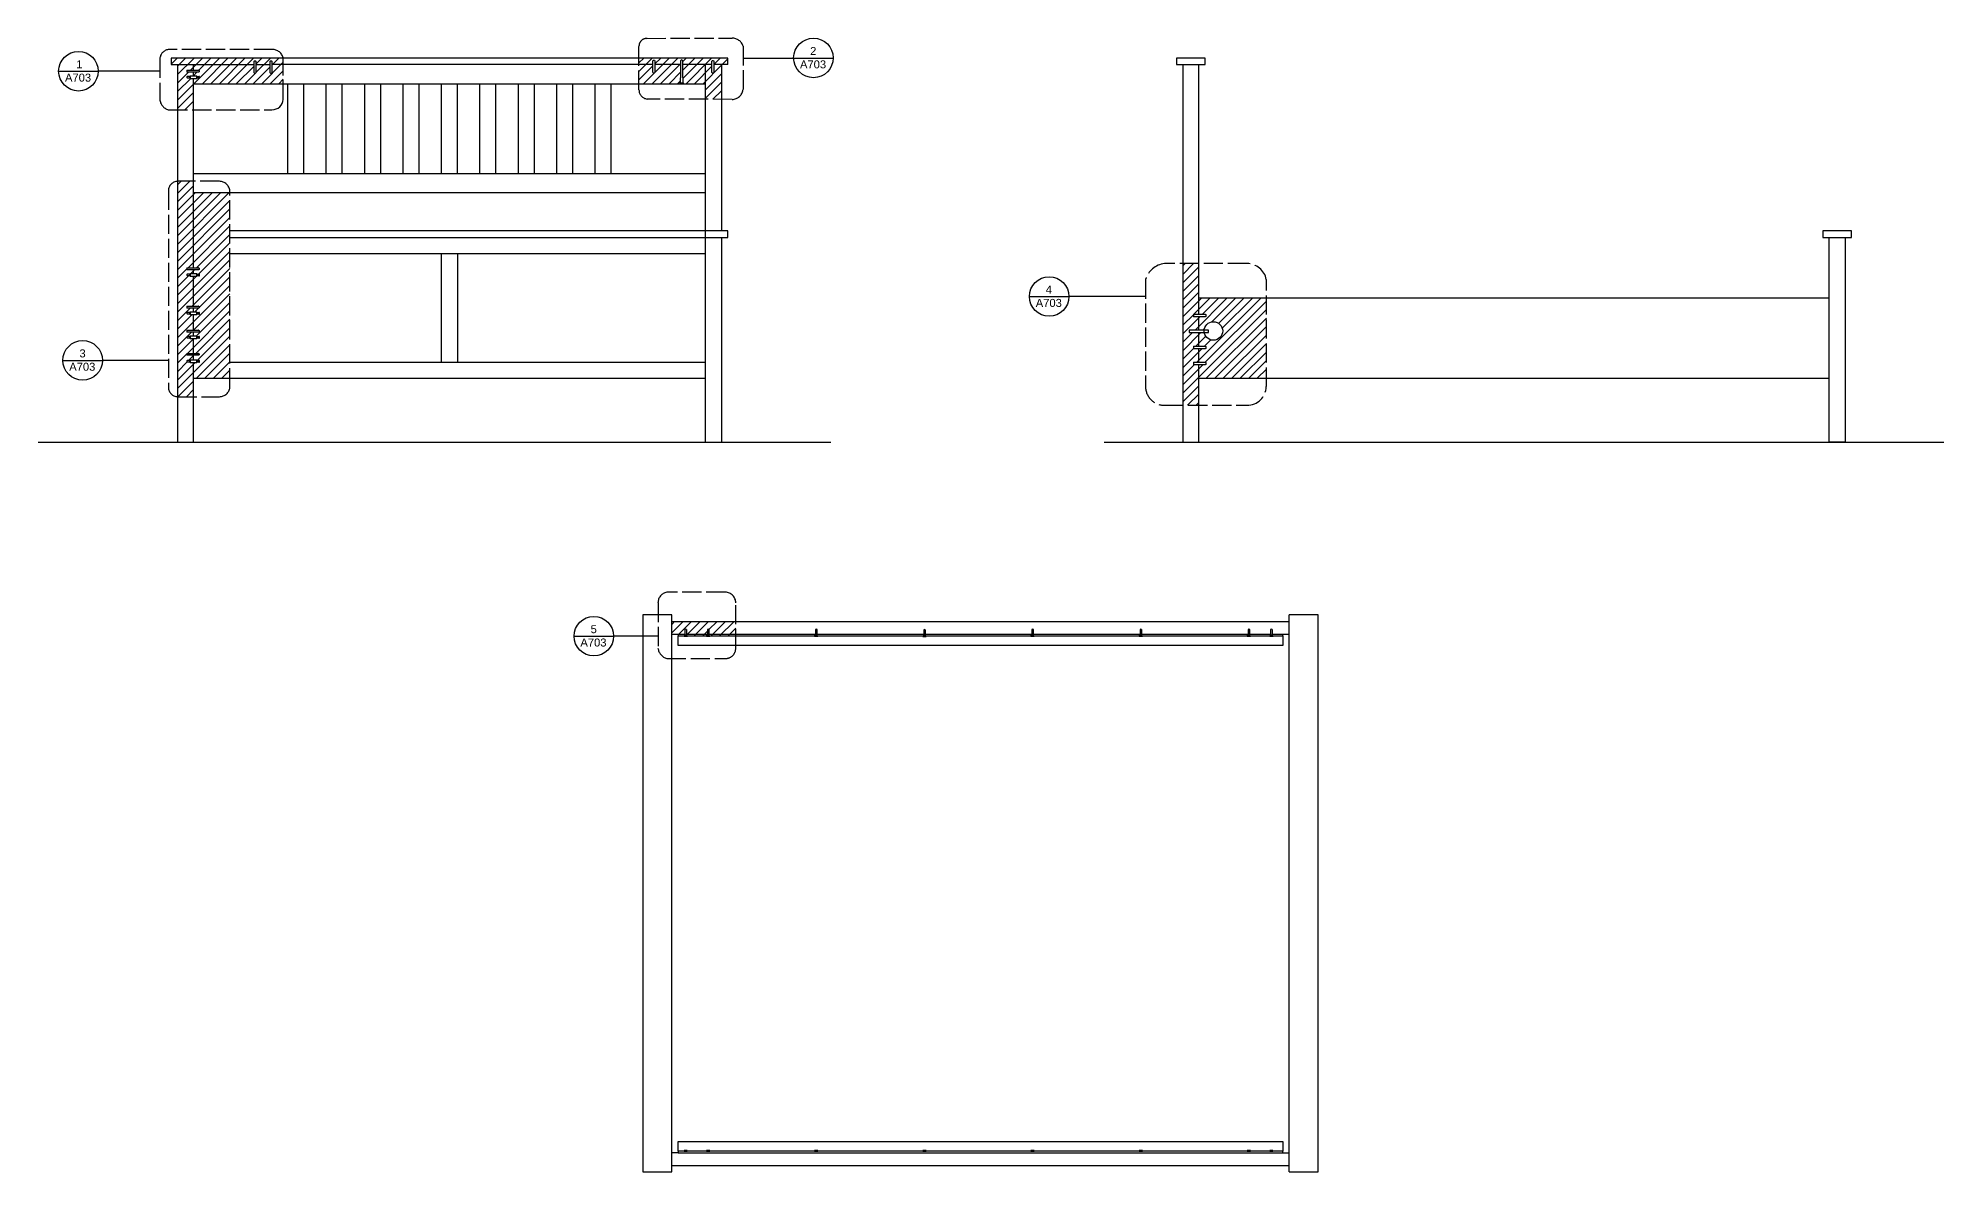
# Model space of a CAD drawing. Header units: inches. Extents: x 223 to 3435, y 564 to 4205.
# Drawn here: x 2036 to 2631, y 3212 to 3566 of the extents above; entities that cross this region are included whole.
import ezdxf

# ---------------------------------------------------------------- set-up
doc = ezdxf.new("R2010")
doc.units = ezdxf.units.IN
doc.header["$MEASUREMENT"] = 0
doc.linetypes.add('ACAD_ISO02W100', pattern=[15, 12, -3])
doc.styles.get("Standard").update_dxf_attribs({"font": 'Arial.ttf'})
pattern_1 = [(45, (829.2407, 2879.7826), (-1.3258252, 1.3258252), [])]

msp = doc.modelspace()

# ---------------------------------------------------------------- hatches: boundary and pattern name
h = msp.add_hatch()
h.set_pattern_fill('ANSI31', color=8, scale=15)
h.set_pattern_definition(pattern_1)
h.paths.add_polyline_path([(2084.41, 3491.62), (2083.32, 3491.62), (2083.32, 3491.58), (2083.26, 3491.58), (2083.26, 3491.78), (2082.41, 3491.78, -0.427564), (2082.41, 3492.19), (2083.26, 3492.19), (2083.26, 3492.36), (2083.32, 3492.36), (2084.41, 3492.34), (2084.41, 3493.58), (2082.41, 3493.58), (2082.33, 3493.7), (2082.33, 3494.07), (2082.41, 3494.19), (2084.41, 3494.19), (2084.41, 3505.7), (2084.41, 3521.22), (2079.41, 3521.22), (2079.41, 3453.93), (2084.41, 3453.93), (2084.41, 3464.62), (2083.32, 3464.62), (2083.32, 3464.58), (2083.26, 3464.58), (2083.26, 3464.78), (2082.41, 3464.78, -0.427564), (2082.41, 3465.19), (2083.26, 3465.19), (2083.26, 3465.36), (2083.32, 3465.36), (2084.41, 3465.34), (2084.41, 3466.86), (2082.41, 3466.86), (2082.33, 3466.98), (2082.33, 3467.35), (2082.41, 3467.47), (2084.41, 3467.47), (2084.41, 3472.12), (2083.32, 3472.12), (2083.32, 3472.08), (2083.26, 3472.08), (2083.26, 3472.28), (2082.41, 3472.28, -0.427564), (2082.41, 3472.69), (2083.26, 3472.69), (2083.26, 3472.86), (2083.32, 3472.86), (2084.41, 3472.84), (2084.41, 3474.08), (2082.41, 3474.08), (2082.33, 3474.2), (2082.33, 3474.57), (2082.41, 3474.69), (2084.41, 3474.69), (2084.41, 3479.62), (2083.32, 3479.62), (2083.32, 3479.58), (2083.26, 3479.58), (2083.26, 3479.78), (2082.41, 3479.78, -0.427564), (2082.41, 3480.19), (2083.26, 3480.19), (2083.26, 3480.36), (2083.32, 3480.36), (2084.41, 3480.34), (2084.41, 3481.58), (2082.41, 3481.58), (2082.33, 3481.7), (2082.33, 3482.07), (2082.41, 3482.19), (2084.41, 3482.19)])
h.paths.add_polyline_path([(2095.77, 3517.7), (2084.41, 3517.7), (2084.41, 3505.7), (2084.41, 3494.19), (2086.01, 3494.19), (2086.21, 3494.07), (2086.21, 3493.7), (2086.01, 3493.58), (2084.41, 3493.58), (2084.41, 3492.32), (2085.46, 3492.32), (2085.46, 3492.36), (2085.55, 3492.36), (2085.55, 3492.15), (2086.07, 3492.15), (2086.07, 3492.27), (2086.3, 3492.27), (2086.3, 3491.68), (2086.07, 3491.68), (2086.07, 3491.79), (2085.55, 3491.79), (2085.55, 3491.58), (2085.46, 3491.58), (2084.41, 3491.6), (2084.41, 3482.19), (2086.01, 3482.19), (2086.21, 3482.07), (2086.21, 3481.7), (2086.01, 3481.58), (2084.41, 3481.58), (2084.41, 3480.32), (2085.46, 3480.32), (2085.46, 3480.36), (2085.55, 3480.36), (2085.55, 3480.15), (2086.07, 3480.15), (2086.07, 3480.27), (2086.3, 3480.27), (2086.3, 3479.68), (2086.07, 3479.68), (2086.07, 3479.79), (2085.55, 3479.79), (2085.55, 3479.58), (2085.46, 3479.58), (2084.41, 3479.6), (2084.41, 3474.69), (2086.01, 3474.69), (2086.21, 3474.57), (2086.21, 3474.2), (2086.01, 3474.08), (2084.41, 3474.08), (2084.41, 3472.82), (2085.46, 3472.82), (2085.46, 3472.86), (2085.55, 3472.86), (2085.55, 3472.65), (2086.07, 3472.65), (2086.07, 3472.77), (2086.3, 3472.77), (2086.3, 3472.18), (2086.07, 3472.18), (2086.07, 3472.29), (2085.55, 3472.29), (2085.55, 3472.08), (2085.46, 3472.08), (2084.41, 3472.1), (2084.41, 3467.47), (2086.01, 3467.47), (2086.21, 3467.35), (2086.21, 3466.98), (2086.01, 3466.86), (2084.41, 3466.86), (2084.41, 3465.32), (2085.46, 3465.32), (2085.46, 3465.36), (2085.55, 3465.36), (2085.55, 3465.15), (2086.07, 3465.15), (2086.07, 3465.27), (2086.3, 3465.27), (2086.3, 3464.68), (2086.07, 3464.68), (2086.07, 3464.79), (2085.55, 3464.79), (2085.55, 3464.58), (2085.46, 3464.58), (2084.41, 3464.6), (2084.41, 3459.7), (2095.77, 3459.7)])
h.paths.add_polyline_path([(2084.41, 3553.36), (2083.32, 3553.36), (2083.32, 3553.33), (2083.26, 3553.33), (2083.26, 3553.52), (2082.41, 3553.52, -0.427564), (2082.41, 3553.93), (2083.26, 3553.93), (2083.26, 3554.1), (2083.32, 3554.1), (2084.41, 3554.08), (2084.41, 3555.32), (2082.41, 3555.32), (2082.33, 3555.44), (2082.33, 3555.81), (2082.41, 3555.93), (2084.41, 3555.93), (2084.41, 3557.7), (2079.41, 3557.7), (2079.41, 3543.56), (2084.41, 3543.56)])
h.paths.add_polyline_path([(2112.46, 3557.7), (2108.93, 3557.7), (2108.93, 3555.11), (2108.81, 3555.02), (2108.44, 3555.02), (2108.32, 3555.11), (2108.32, 3557.7), (2103.93, 3557.7), (2103.93, 3555.11), (2103.81, 3555.02), (2103.44, 3555.02), (2103.32, 3555.11), (2103.32, 3557.7), (2084.41, 3557.7), (2084.41, 3555.93), (2086.01, 3555.93), (2086.21, 3555.81), (2086.21, 3555.44), (2086.01, 3555.32), (2084.41, 3555.32), (2084.41, 3554.06), (2085.46, 3554.06), (2085.46, 3554.1), (2085.55, 3554.1), (2085.55, 3553.89), (2086.07, 3553.89), (2086.07, 3554.01), (2086.3, 3554.01), (2086.3, 3553.42), (2086.07, 3553.42), (2086.07, 3553.53), (2085.55, 3553.53), (2085.55, 3553.33), (2085.46, 3553.33), (2084.41, 3553.34), (2084.41, 3551.7), (2112.46, 3551.7)])
h.paths.add_polyline_path([(2112.46, 3559.53, 0.01322), (2112.43, 3559.7), (2077.41, 3559.7), (2077.41, 3557.7), (2103.32, 3557.7), (2103.32, 3558.71), (2103.44, 3558.9), (2103.81, 3558.9), (2103.93, 3558.71), (2103.93, 3557.7), (2108.32, 3557.7), (2108.32, 3558.71), (2108.44, 3558.9), (2108.81, 3558.9), (2108.93, 3558.71), (2108.93, 3557.7), (2112.46, 3557.7)])
h.paths.add_polyline_path([(2249.41, 3557.7), (2247.01, 3557.7), (2247.01, 3555.2), (2246.9, 3555.11), (2246.52, 3555.11), (2246.41, 3555.2), (2246.41, 3557.7), (2244.41, 3557.7), (2244.41, 3546.85), (2249.41, 3546.83)])
h.paths.add_polyline_path([(2244.41, 3557.7), (2237.16, 3557.7), (2237.16, 3555.83), (2237.16, 3553.79), (2237.29, 3553.5), (2237.29, 3552), (2237.45, 3552), (2237.45, 3551.8), (2237.45, 3551.7), (2244.41, 3551.7)])
h.paths.add_polyline_path([(2236.59, 3553.5), (2236.72, 3553.76), (2236.72, 3555.83), (2236.72, 3557.7), (2228.59, 3557.7), (2228.59, 3555.24), (2228.47, 3555.15), (2228.1, 3555.15), (2227.98, 3555.24), (2227.98, 3557.7), (2223.6, 3557.7), (2223.6, 3551.7), (2236.43, 3551.7), (2236.43, 3551.8), (2236.43, 3552), (2236.59, 3552)])
h.paths.add_polyline_path([(2236.72, 3559, -0.582622), (2237.16, 3559), (2237.16, 3557.7), (2246.41, 3557.7), (2246.41, 3558.8), (2246.52, 3559), (2246.9, 3559), (2247.01, 3558.8), (2247.01, 3557.7), (2251.41, 3557.7), (2251.41, 3559.7), (2223.6, 3559.7), (2223.6, 3557.7), (2227.98, 3557.7), (2227.98, 3558.84), (2228.1, 3559.03), (2228.47, 3559.03), (2228.59, 3558.84), (2228.59, 3557.7), (2236.72, 3557.7)])
h = msp.add_hatch()
h.set_pattern_fill('ANSI31', color=8, scale=15)
h.set_pattern_definition(pattern_1)
h.paths.add_polyline_path([(2419.64, 3484.7), (2398.54, 3484.7), (2398.54, 3479.7), (2400.65, 3479.7), (2400.56, 3479.69), (2400.73, 3479.59), (2400.73, 3479.02), (2400.54, 3478.91), (2398.54, 3478.91), (2398.54, 3474.75), (2400.22, 3474.75, -0.950844), (2406.01, 3474.46, -0.914694), (2400.25, 3473.95), (2398.54, 3473.95), (2398.54, 3469.7), (2400.65, 3469.7), (2400.56, 3469.69), (2400.73, 3469.59), (2400.73, 3469.02), (2400.54, 3468.91), (2398.54, 3468.91), (2398.54, 3464.7), (2400.54, 3464.7), (2400.73, 3464.59), (2400.73, 3464.02), (2400.54, 3463.91), (2398.54, 3463.91), (2398.54, 3459.7), (2419.64, 3459.7)])
h.paths.add_polyline_path([(2398.54, 3495.53), (2393.54, 3495.53), (2393.54, 3451.23), (2398.54, 3451.23), (2398.54, 3463.91), (2396.94, 3463.91), (2396.85, 3464.02), (2396.85, 3464.7), (2398.54, 3464.7), (2398.54, 3468.91), (2396.94, 3468.91), (2396.85, 3469.02), (2396.85, 3469.7), (2398.54, 3469.7), (2398.54, 3473.95), (2395.55, 3473.95), (2395.55, 3474.75), (2398.54, 3474.75), (2398.54, 3478.91), (2396.94, 3478.91), (2396.85, 3479.02), (2396.85, 3479.7), (2398.54, 3479.7)])
h = msp.add_hatch()
h.set_pattern_fill('ANSI31', color=8, scale=15)
h.set_pattern_definition(pattern_1)
h.paths.add_polyline_path([(2244.98, 3381.19, -0.288347), (2245.43, 3381.19), (2245.43, 3379.73), (2253.86, 3379.73), (2253.86, 3383.73), (2233.82, 3383.73), (2233.82, 3379.73), (2237.98, 3379.73), (2237.98, 3381.19, -0.288347), (2238.43, 3381.19), (2238.43, 3379.73), (2244.98, 3379.73)])
h.paths.add_polyline_path([(2244.98, 3379.73), (2238.43, 3379.73), (2238.43, 3379.43), (2238.73, 3379.23), (2244.7, 3379.23), (2244.98, 3379.43)])
h.paths.add_polyline_path([(2253.86, 3379.73), (2245.43, 3379.73), (2245.43, 3379.43), (2245.73, 3379.23), (2253.86, 3379.23)])
h.paths.add_polyline_path([(2237.98, 3379.73), (2235.82, 3379.73), (2235.82, 3379.23), (2237.7, 3379.23), (2237.98, 3379.43)])

# ---------------------------------------------------------------- linework, layer by layer
at = {"color": 4}
for p, q in [((2042.27, 3555.6), (2054.63, 3555.6)), ((2073.88, 3555.6), (2054.63, 3555.6)), ((2256.15, 3559.74), (2271.93, 3559.74)), ((2271.93, 3559.74), (2284.3, 3559.74)), ((2345.59, 3485.2), (2357.96, 3485.2)), ((2381.9, 3485.2), (2357.96, 3485.2)), ((2043.58, 3465.27), (2055.95, 3465.27)), ((2076.58, 3465.27), (2055.95, 3465.27)), ((2203.31, 3379.11), (2215.67, 3379.1)), ((2229.68, 3379.1), (2215.67, 3379.1))]:
    msp.add_line(p, q, dxfattribs=at)
at = {"color": 2}
for p, q in [((2077.41, 3557.7), (2103.32, 3557.7)), ((2079.41, 3557.7), (2079.41, 3439.7)), ((2084.41, 3555.93), (2084.41, 3557.7)), ((2084.41, 3554.06), (2084.41, 3555.32)), ((2103.93, 3557.7), (2108.32, 3557.7)), ((2227.98, 3557.7), (2108.93, 3557.7)), ((2236.72, 3557.7), (2228.59, 3557.7)), ((2246.41, 3557.7), (2237.16, 3557.7)), ((2244.41, 3505.7), (2244.41, 3557.7)), ((2251.41, 3557.7), (2247.01, 3557.7)), ((2249.41, 3557.7), (2249.41, 3505.7)), ((2393.54, 3557.7), (2393.54, 3439.7)), ((2398.54, 3479.7), (2398.54, 3557.7)), ((2084.41, 3505.7), (2084.41, 3553.36)), ((2084.41, 3551.7), (2244.41, 3551.7)), ((2113.91, 3523.7), (2113.91, 3551.7)), ((2118.91, 3523.7), (2118.91, 3551.7)), ((2125.91, 3523.7), (2125.91, 3551.7)), ((2130.91, 3523.7), (2130.91, 3551.7)), ((2137.91, 3523.7), (2137.91, 3551.7)), ((2142.91, 3523.7), (2142.91, 3551.7)), ((2149.91, 3523.7), (2149.91, 3551.7)), ((2154.91, 3523.7), (2154.91, 3551.7)), ((2161.91, 3523.7), (2161.91, 3551.7)), ((2166.91, 3523.7), (2166.91, 3551.7)), ((2173.91, 3523.7), (2173.91, 3551.7)), ((2178.91, 3523.7), (2178.91, 3551.7)), ((2185.91, 3523.7), (2185.91, 3551.7)), ((2190.91, 3523.7), (2190.91, 3551.7)), ((2197.91, 3523.7), (2197.91, 3551.7)), ((2202.91, 3523.7), (2202.91, 3551.7)), ((2209.91, 3523.7), (2209.91, 3551.7)), ((2214.91, 3523.7), (2214.91, 3551.7)), ((2236.43, 3551.8), (2236.43, 3551.7)), ((2237.45, 3551.8), (2237.45, 3551.7)), ((2084.41, 3523.7), (2244.41, 3523.7)), ((2084.41, 3517.7), (2244.41, 3517.7)), ((2244.41, 3459.7), (2244.41, 3515.7)), ((2084.41, 3494.19), (2084.41, 3505.7)), ((2095.97, 3503.7), (2251.41, 3503.7)), ((2244.41, 3439.7), (2244.41, 3503.7)), ((2249.41, 3503.7), (2249.41, 3439.7)), ((2595.54, 3463.91), (2595.54, 3503.7)), ((2600.54, 3503.7), (2600.54, 3439.7)), ((2095.97, 3498.7), (2244.41, 3498.7)), ((2161.91, 3464.7), (2161.91, 3498.7)), ((2166.91, 3498.7), (2166.91, 3464.7)), ((2084.41, 3492.32), (2084.41, 3493.58)), ((2084.41, 3482.19), (2084.41, 3491.62)), ((2595.54, 3484.7), (2398.54, 3484.7)), ((2084.41, 3480.32), (2084.41, 3481.58)), ((2084.41, 3474.69), (2084.41, 3479.62)), ((2398.54, 3474.75), (2398.54, 3478.91)), ((2084.41, 3472.82), (2084.41, 3474.08)), ((2084.41, 3467.47), (2084.41, 3472.12)), ((2398.54, 3469.7), (2398.54, 3473.95)), ((2084.41, 3465.32), (2084.41, 3466.86)), ((2398.54, 3464.7), (2398.54, 3468.91)), ((2084.41, 3439.7), (2084.41, 3464.62)), ((2095.97, 3464.7), (2244.41, 3464.7)), ((2398.54, 3439.7), (2398.54, 3463.91)), ((2595.54, 3439.7), (2595.54, 3463.91)), ((2084.41, 3459.7), (2244.41, 3459.7)), ((2398.54, 3459.7), (2595.54, 3459.7)), ((2079.41, 3439.7), (2084.41, 3439.7)), ((2393.54, 3439.7), (2398.54, 3439.7)), ((2600.54, 3439.7), (2595.54, 3439.7)), ((2233.82, 3211.73), (2233.82, 3385.73)), ((2233.82, 3383.73), (2426.82, 3383.73)), ((2426.82, 3211.73), (2426.82, 3385.73)), ((2233.82, 3379.73), (2237.98, 3379.73)), ((2235.82, 3379.73), (2235.82, 3379.23)), ((2235.82, 3379.23), (2237.7, 3379.23)), ((2235.82, 3376.23), (2235.82, 3379.23)), ((2238.43, 3379.73), (2244.98, 3379.73)), ((2238.73, 3379.23), (2244.7, 3379.23)), ((2245.43, 3379.73), (2278.78, 3379.73)), ((2245.73, 3379.23), (2278.5, 3379.23)), ((2279.23, 3379.73), (2312.58, 3379.73)), ((2279.53, 3379.23), (2312.41, 3379.23)), ((2313.03, 3379.73), (2346.38, 3379.73)), ((2313.21, 3379.23), (2346.1, 3379.23)), ((2346.83, 3379.73), (2380.18, 3379.73)), ((2347.13, 3379.23), (2379.9, 3379.23)), ((2380.63, 3379.73), (2413.98, 3379.73)), ((2380.93, 3379.23), (2413.7, 3379.23)), ((2414.43, 3379.73), (2420.98, 3379.73)), ((2414.73, 3379.23), (2420.7, 3379.23)), ((2421.43, 3379.73), (2426.82, 3379.73)), ((2421.73, 3379.23), (2424.78, 3379.23)), ((2424.78, 3379.23), (2424.78, 3379.73)), ((2424.78, 3379.23), (2424.78, 3376.23)), ((2424.78, 3376.23), (2235.82, 3376.23)), ((2235.82, 3217.73), (2233.82, 3217.73)), ((2235.82, 3218.23), (2235.82, 3221.23)), ((2235.82, 3221.23), (2424.78, 3221.23)), ((2424.78, 3218.23), (2235.82, 3218.23)), ((2235.82, 3218.23), (2235.82, 3217.73)), ((2235.82, 3217.73), (2424.78, 3217.73)), ((2424.78, 3221.23), (2424.78, 3218.23)), ((2424.78, 3217.73), (2424.78, 3218.23)), ((2424.78, 3217.73), (2426.82, 3217.73)), ((2233.82, 3213.73), (2426.82, 3213.73))]:
    msp.add_line(p, q, dxfattribs=at)
at = {"color": 6}
for p, q in [((2082.41, 3555.93), (2082.33, 3555.81)), ((2082.33, 3555.81), (2082.33, 3555.44)), ((2082.33, 3555.44), (2082.41, 3555.32)), ((2082.41, 3555.93), (2086.01, 3555.93)), ((2086.01, 3555.32), (2082.41, 3555.32)), ((2086.01, 3555.93), (2086.21, 3555.81)), ((2086.03, 3555.92), (2086.01, 3555.92)), ((2086.21, 3555.44), (2086.01, 3555.32)), ((2086.21, 3555.81), (2086.21, 3555.44)), ((2103.32, 3558.71), (2103.44, 3558.9)), ((2103.32, 3555.11), (2103.32, 3558.71)), ((2103.33, 3558.73), (2103.34, 3558.71)), ((2103.44, 3558.9), (2103.81, 3558.9)), ((2103.81, 3558.9), (2103.93, 3558.71)), ((2103.93, 3558.71), (2103.93, 3555.11)), ((2108.32, 3558.71), (2108.44, 3558.9)), ((2108.33, 3558.73), (2108.34, 3558.71)), ((2108.44, 3558.9), (2108.81, 3558.9)), ((2108.81, 3558.9), (2108.93, 3558.71)), ((2227.98, 3558.84), (2228.1, 3559.03)), ((2227.98, 3555.24), (2227.98, 3558.84)), ((2227.98, 3555.24), (2228.1, 3555.15)), ((2227.99, 3558.86), (2227.99, 3558.84)), ((2228.1, 3559.03), (2228.47, 3559.03)), ((2228.47, 3559.03), (2228.59, 3558.84)), ((2228.47, 3555.15), (2228.59, 3555.24)), ((2228.59, 3558.84), (2228.59, 3555.24)), ((2236.72, 3555.83), (2236.72, 3559)), ((2236.72, 3553.76), (2236.72, 3555.83)), ((2237.16, 3559), (2237.16, 3555.83)), ((2237.16, 3555.83), (2237.16, 3553.79)), ((2246.41, 3558.8), (2246.52, 3559)), ((2246.41, 3555.2), (2246.41, 3558.8)), ((2246.41, 3555.2), (2246.52, 3555.11)), ((2246.42, 3558.82), (2246.42, 3558.8)), ((2246.52, 3559), (2246.9, 3559)), ((2246.9, 3559), (2247.01, 3558.8)), ((2246.9, 3555.11), (2247.01, 3555.2)), ((2247.01, 3558.8), (2247.01, 3555.2)), ((2083.26, 3553.93), (2082.41, 3553.93)), ((2082.41, 3553.52), (2083.26, 3553.52)), ((2085.46, 3553.33), (2085.46, 3554.1)), ((2085.46, 3554.1), (2085.55, 3554.1)), ((2085.46, 3553.33), (2085.46, 3554.1)), ((2085.46, 3554.1), (2085.55, 3554.1)), ((2085.46, 3553.33), (2085.46, 3554.1)), ((2085.46, 3554.1), (2085.55, 3554.1)), ((2085.55, 3553.33), (2085.46, 3553.33)), ((2085.55, 3553.33), (2085.46, 3553.33)), ((2085.55, 3553.33), (2085.46, 3553.33)), ((2085.55, 3554.1), (2085.55, 3553.89)), ((2085.55, 3553.53), (2085.55, 3553.33)), ((2103.32, 3555.11), (2103.44, 3555.02)), ((2103.44, 3555.02), (2103.81, 3555.02)), ((2103.81, 3555.02), (2103.93, 3555.11)), ((2228.1, 3555.15), (2228.47, 3555.15)), ((2236.43, 3551.8), (2236.43, 3552)), ((2236.43, 3552), (2237.29, 3552)), ((2237.45, 3551.8), (2236.43, 3551.8)), ((2236.59, 3553.5), (2236.67, 3553.65)), ((2236.59, 3552), (2236.59, 3553.5)), ((2236.59, 3553.35), (2236.59, 3553.4)), ((2236.59, 3553.12), (2236.59, 3553.17)), ((2236.59, 3552.9), (2236.59, 3552.94)), ((2236.59, 3552.67), (2236.59, 3552.72)), ((2236.67, 3553.65), (2236.72, 3553.76)), ((2237.16, 3553.79), (2237.29, 3553.5)), ((2237.29, 3553.5), (2237.29, 3552)), ((2237.29, 3553.35), (2237.29, 3553.3)), ((2237.29, 3553.12), (2237.29, 3553.07)), ((2237.29, 3552.9), (2237.29, 3552.85)), ((2237.29, 3552), (2237.45, 3552)), ((2237.45, 3552), (2237.45, 3551.8)), ((2246.52, 3555.11), (2246.9, 3555.11)), ((2082.41, 3494.19), (2082.33, 3494.07)), ((2082.33, 3494.07), (2082.33, 3493.7)), ((2082.33, 3493.7), (2082.41, 3493.58)), ((2082.41, 3494.19), (2086.01, 3494.19)), ((2086.01, 3493.58), (2082.41, 3493.58)), ((2083.26, 3492.19), (2082.41, 3492.19)), ((2082.41, 3491.78), (2083.26, 3491.78)), ((2084.41, 3492.32), (2084.41, 3493.58)), ((2085.46, 3491.58), (2085.46, 3492.36)), ((2085.46, 3492.36), (2085.55, 3492.36)), ((2085.46, 3491.58), (2085.46, 3492.36)), ((2085.46, 3492.36), (2085.55, 3492.36)), ((2085.46, 3491.58), (2085.46, 3492.36)), ((2085.46, 3492.36), (2085.55, 3492.36)), ((2085.55, 3491.58), (2085.46, 3491.58)), ((2085.55, 3491.58), (2085.46, 3491.58)), ((2085.55, 3491.58), (2085.46, 3491.58)), ((2085.55, 3492.36), (2085.55, 3492.15)), ((2085.55, 3491.79), (2085.55, 3491.58)), ((2086.01, 3494.19), (2086.21, 3494.07)), ((2086.03, 3494.18), (2086.01, 3494.18)), ((2086.21, 3493.7), (2086.01, 3493.58)), ((2086.21, 3494.07), (2086.21, 3493.7)), ((2082.41, 3482.19), (2082.33, 3482.07)), ((2082.33, 3482.07), (2082.33, 3481.7)), ((2082.33, 3481.7), (2082.41, 3481.58)), ((2082.41, 3482.19), (2086.01, 3482.19)), ((2086.01, 3481.58), (2082.41, 3481.58)), ((2083.26, 3480.19), (2082.41, 3480.19)), ((2082.41, 3479.78), (2083.26, 3479.78)), ((2085.46, 3479.58), (2085.46, 3480.36)), ((2085.46, 3480.36), (2085.55, 3480.36)), ((2085.46, 3479.58), (2085.46, 3480.36)), ((2085.46, 3480.36), (2085.55, 3480.36)), ((2085.55, 3479.58), (2085.46, 3479.58)), ((2085.55, 3479.58), (2085.46, 3479.58)), ((2085.55, 3480.36), (2085.55, 3480.15)), ((2085.55, 3479.79), (2085.55, 3479.58)), ((2086.01, 3482.19), (2086.21, 3482.07)), ((2086.03, 3482.18), (2086.01, 3482.18)), ((2086.21, 3481.7), (2086.01, 3481.58)), ((2086.21, 3482.07), (2086.21, 3481.7)), ((2396.94, 3479.7), (2396.85, 3479.59)), ((2396.85, 3479.59), (2396.85, 3479.02)), ((2396.85, 3479.02), (2396.94, 3478.91)), ((2396.94, 3479.7), (2400.54, 3479.7)), ((2400.54, 3478.91), (2396.94, 3478.91)), ((2400.54, 3479.7), (2400.73, 3479.59)), ((2400.56, 3479.69), (2400.54, 3479.69)), ((2400.73, 3479.02), (2400.54, 3478.91)), ((2400.73, 3479.59), (2400.73, 3479.02)), ((2082.41, 3474.69), (2082.33, 3474.57)), ((2082.33, 3474.57), (2082.33, 3474.2)), ((2082.33, 3474.2), (2082.41, 3474.08)), ((2082.41, 3474.69), (2086.01, 3474.69)), ((2086.01, 3474.08), (2082.41, 3474.08)), ((2083.26, 3472.69), (2082.41, 3472.69)), ((2082.41, 3472.28), (2083.26, 3472.28)), ((2085.46, 3472.08), (2085.46, 3472.86)), ((2085.46, 3472.86), (2085.55, 3472.86)), ((2085.55, 3472.08), (2085.46, 3472.08)), ((2085.55, 3472.86), (2085.55, 3472.65)), ((2085.55, 3472.29), (2085.55, 3472.08)), ((2086.01, 3474.69), (2086.21, 3474.57)), ((2086.03, 3474.68), (2086.01, 3474.68)), ((2086.21, 3474.2), (2086.01, 3474.08)), ((2086.21, 3474.57), (2086.21, 3474.2)), ((2082.41, 3467.47), (2082.33, 3467.35)), ((2082.33, 3467.35), (2082.33, 3466.98)), ((2082.33, 3466.98), (2082.41, 3466.86)), ((2082.41, 3467.47), (2086.01, 3467.47)), ((2086.01, 3466.86), (2082.41, 3466.86)), ((2086.01, 3467.47), (2086.21, 3467.35)), ((2086.03, 3467.46), (2086.01, 3467.46)), ((2086.21, 3466.98), (2086.01, 3466.86)), ((2086.21, 3467.35), (2086.21, 3466.98)), ((2396.94, 3469.7), (2396.85, 3469.59)), ((2396.85, 3469.59), (2396.85, 3469.02)), ((2396.85, 3469.02), (2396.94, 3468.91)), ((2396.94, 3469.7), (2400.54, 3469.7)), ((2400.54, 3468.91), (2396.94, 3468.91)), ((2400.54, 3469.7), (2400.73, 3469.59)), ((2400.56, 3469.69), (2400.54, 3469.69)), ((2400.73, 3469.02), (2400.54, 3468.91)), ((2400.73, 3469.59), (2400.73, 3469.02)), ((2083.26, 3465.19), (2082.41, 3465.19)), ((2082.41, 3464.78), (2083.26, 3464.78)), ((2085.46, 3465.21), (2085.46, 3465.36)), ((2085.46, 3465.36), (2085.55, 3465.36)), ((2085.46, 3464.58), (2085.46, 3465.21)), ((2085.55, 3464.58), (2085.46, 3464.58)), ((2085.55, 3465.36), (2085.55, 3465.15)), ((2085.55, 3464.79), (2085.55, 3464.58)), ((2396.94, 3464.7), (2396.85, 3464.59)), ((2396.85, 3464.59), (2396.85, 3464.02)), ((2396.85, 3464.02), (2396.94, 3463.91)), ((2396.94, 3464.7), (2400.54, 3464.7)), ((2400.54, 3463.91), (2396.94, 3463.91)), ((2400.54, 3464.7), (2400.73, 3464.59)), ((2400.73, 3464.02), (2400.54, 3463.91)), ((2400.73, 3464.59), (2400.73, 3464.02)), ((2237.98, 3379.43), (2237.7, 3379.23)), ((2237.98, 3381.19), (2237.98, 3379.43)), ((2238.43, 3379.43), (2237.98, 3379.43)), ((2238.43, 3381.19), (2238.43, 3379.43)), ((2238.43, 3379.43), (2238.73, 3379.23)), ((2244.98, 3379.43), (2244.7, 3379.23)), ((2244.98, 3381.19), (2244.98, 3379.43)), ((2245.43, 3379.43), (2244.98, 3379.43)), ((2245.43, 3381.19), (2245.43, 3379.43)), ((2245.43, 3379.43), (2245.73, 3379.23)), ((2278.78, 3379.43), (2278.5, 3379.23)), ((2278.78, 3381.19), (2278.78, 3379.43)), ((2279.23, 3379.43), (2278.78, 3379.43)), ((2279.23, 3381.19), (2279.23, 3379.43)), ((2279.23, 3379.43), (2279.53, 3379.23)), ((2312.58, 3379.35), (2312.3, 3379.15)), ((2312.58, 3381.11), (2312.58, 3379.35)), ((2313.03, 3379.35), (2312.58, 3379.35)), ((2313.03, 3381.11), (2313.03, 3379.35)), ((2313.03, 3379.35), (2313.33, 3379.15)), ((2346.38, 3379.43), (2346.1, 3379.23)), ((2346.38, 3381.19), (2346.38, 3379.43)), ((2346.83, 3379.43), (2346.38, 3379.43)), ((2346.83, 3381.19), (2346.83, 3379.43)), ((2346.83, 3379.43), (2347.13, 3379.23)), ((2380.18, 3379.43), (2379.9, 3379.23)), ((2380.18, 3381.19), (2380.18, 3379.43)), ((2380.63, 3379.43), (2380.18, 3379.43)), ((2380.63, 3381.19), (2380.63, 3379.43)), ((2380.63, 3379.43), (2380.93, 3379.23)), ((2413.98, 3379.43), (2413.7, 3379.23)), ((2413.98, 3381.19), (2413.98, 3379.43)), ((2414.43, 3379.43), (2413.98, 3379.43)), ((2414.43, 3381.19), (2414.43, 3379.43)), ((2414.43, 3379.43), (2414.73, 3379.23)), ((2420.98, 3379.43), (2420.7, 3379.23)), ((2420.98, 3381.19), (2420.98, 3379.43)), ((2421.43, 3379.43), (2420.98, 3379.43)), ((2421.43, 3381.19), (2421.43, 3379.43)), ((2421.43, 3379.43), (2421.73, 3379.23))]:
    msp.add_line(p, q, dxfattribs=at)
at = {"color": 6, "linetype": 'ACAD_ISO02W100'}
for p, q in [((2108.32, 3555.11), (2108.32, 3558.71)), ((2108.93, 3558.71), (2108.93, 3555.11)), ((2108.32, 3555.11), (2108.44, 3555.02)), ((2108.44, 3555.02), (2108.81, 3555.02)), ((2108.81, 3555.02), (2108.93, 3555.11))]:
    msp.add_line(p, q, dxfattribs=at)
at = {"color": 1}
for p, q in [((2035.85, 3439.7), (2283.6, 3439.7)), ((2368.99, 3439.7), (2631.36, 3439.7))]:
    msp.add_line(p, q, dxfattribs=at)
at = {"color": 4, "linetype": 'ACAD_ISO02W100', "ltscale": 0.5}
for points in [[(2109.27, 3562.4), (2076.52, 3562.4)], [(2223.6, 3549.81), (2223.6, 3563.39)], [(2226, 3565.87), (2252.7, 3565.95)], [(2256.17, 3563.39), (2256.11, 3549.81)], [(2073.88, 3559.53), (2073.88, 3546.82)], [(2112.46, 3546.82), (2112.46, 3559.7)], [(2076.52, 3543.56), (2108.93, 3543.56)], [(2252.7, 3546.81), (2226.15, 3546.93)], [(2092.52, 3521.22), (2079.41, 3521.22)], [(2076.58, 3518.27), (2076.58, 3456.83)], [(2095.77, 3456.83), (2095.77, 3518.27)], [(2381.9, 3490.53), (2381.9, 3457.09)], [(2413.59, 3495.53), (2387.78, 3495.53)], [(2419.64, 3457.09), (2419.64, 3490.53)], [(2079.41, 3453.93), (2092.52, 3453.93)], [(2387.73, 3451.23), (2413.59, 3451.23)], [(2229.55, 3389.51), (2229.55, 3375.34)], [(2250.64, 3392.83), (2232.29, 3392.83)], [(2253.86, 3375.32), (2253.86, 3389.51)], [(2232.29, 3372.12), (2250.64, 3372.12)]]:
    msp.add_lwpolyline(points, dxfattribs=at)
at = {"color": 2}
for points in [[(2251.41, 3557.7), (2251.41, 3559.7), (2077.41, 3559.7), (2077.41, 3557.7)], [(2391.54, 3559.7), (2391.54, 3557.7), (2400.54, 3557.7), (2400.54, 3559.7), (2391.54, 3559.7)], [(2251.41, 3503.7), (2251.41, 3505.7), (2095.77, 3505.7)], [(2593.54, 3503.7), (2602.54, 3503.7), (2602.54, 3505.7), (2593.54, 3505.7), (2593.54, 3503.7)], [(2079.41, 3439.7), (2084.41, 3439.7)], [(2244.41, 3439.7), (2249.41, 3439.7)], [(2233.82, 3385.73), (2224.82, 3385.73), (2224.82, 3211.73), (2233.82, 3211.73)], [(2435.82, 3211.73), (2435.82, 3385.73), (2426.82, 3385.73)], [(2426.82, 3211.73), (2435.82, 3211.73)]]:
    msp.add_lwpolyline(points, dxfattribs=at)
at = {"color": 6}
for points in [[(2083.32, 3554.1), (2083.32, 3553.33), (2083.26, 3553.33), (2083.26, 3554.1), (2083.32, 3554.1)], [(2085.46, 3554.06), (2083.32, 3554.06), (2083.32, 3553.96)], [(2083.32, 3553.47), (2083.32, 3553.36), (2085.46, 3553.36)], [(2086.07, 3553.89), (2085.55, 3553.89)], [(2085.55, 3553.53), (2086.07, 3553.53)], [(2086.3, 3554.01), (2086.07, 3554.01), (2086.07, 3553.89)], [(2086.07, 3553.53), (2086.07, 3553.42), (2086.3, 3553.42), (2086.3, 3554.01)], [(2083.32, 3492.36), (2083.32, 3491.58), (2083.26, 3491.58), (2083.26, 3492.36), (2083.32, 3492.36)], [(2085.46, 3492.32), (2083.32, 3492.32), (2083.32, 3492.21)], [(2083.32, 3491.73), (2083.32, 3491.62), (2085.46, 3491.62)], [(2086.07, 3492.15), (2085.55, 3492.15)], [(2085.55, 3491.79), (2086.07, 3491.79)], [(2086.3, 3492.27), (2086.07, 3492.27), (2086.07, 3492.15)], [(2086.07, 3491.79), (2086.07, 3491.68), (2086.3, 3491.68), (2086.3, 3492.27)], [(2083.32, 3480.36), (2083.32, 3479.58), (2083.26, 3479.58), (2083.26, 3480.36), (2083.32, 3480.36)], [(2085.46, 3480.32), (2083.32, 3480.32), (2083.32, 3480.21)], [(2083.32, 3479.73), (2083.32, 3479.62), (2085.46, 3479.62)], [(2086.07, 3480.15), (2085.55, 3480.15)], [(2085.55, 3479.79), (2086.07, 3479.79)], [(2086.3, 3480.27), (2086.07, 3480.27), (2086.07, 3480.15)], [(2086.07, 3479.79), (2086.07, 3479.68), (2086.3, 3479.68), (2086.3, 3480.27)], [(2083.32, 3472.86), (2083.32, 3472.08), (2083.26, 3472.08), (2083.26, 3472.86), (2083.32, 3472.86)], [(2085.46, 3472.82), (2083.32, 3472.82), (2083.32, 3472.71)], [(2083.32, 3472.23), (2083.32, 3472.12), (2085.46, 3472.12)], [(2086.07, 3472.65), (2085.55, 3472.65)], [(2085.55, 3472.29), (2086.07, 3472.29)], [(2086.3, 3472.77), (2086.07, 3472.77), (2086.07, 3472.65)], [(2086.07, 3472.29), (2086.07, 3472.18), (2086.3, 3472.18), (2086.3, 3472.77)], [(2083.32, 3465.21), (2083.32, 3464.58), (2083.26, 3464.58), (2083.26, 3465.36), (2083.32, 3465.36)], [(2083.32, 3465.36), (2083.32, 3465.32)], [(2085.46, 3465.32), (2083.32, 3465.32), (2083.32, 3465.21)], [(2083.32, 3464.73), (2083.32, 3464.62), (2085.46, 3464.62)], [(2086.07, 3465.15), (2085.55, 3465.15)], [(2085.55, 3464.79), (2086.07, 3464.79)], [(2086.3, 3465.27), (2086.07, 3465.27), (2086.07, 3465.15)], [(2086.07, 3464.79), (2086.07, 3464.68), (2086.3, 3464.68), (2086.3, 3465.27)], [(2237.7, 3379.23), (2237.7, 3379.08), (2238.73, 3379.08), (2238.73, 3379.23)], [(2244.7, 3379.23), (2244.7, 3379.08), (2245.73, 3379.08), (2245.73, 3379.23)], [(2278.5, 3379.23), (2278.5, 3379.08), (2279.53, 3379.08), (2279.53, 3379.23)], [(2312.3, 3379.15), (2312.3, 3379), (2313.33, 3379), (2313.33, 3379.15)], [(2346.1, 3379.23), (2346.1, 3379.08), (2347.13, 3379.08), (2347.13, 3379.23)], [(2379.9, 3379.23), (2379.9, 3379.08), (2380.93, 3379.08), (2380.93, 3379.23)], [(2413.7, 3379.23), (2413.7, 3379.08), (2414.73, 3379.08), (2414.73, 3379.23)], [(2420.7, 3379.23), (2420.7, 3379.08), (2421.73, 3379.08), (2421.73, 3379.23)]]:
    msp.add_lwpolyline(points, dxfattribs=at)
msp.add_lwpolyline([(2395.55, 3473.95), (2401.54, 3473.95), (2401.54, 3474.75), (2395.55, 3474.75)], close=True, dxfattribs=at)
at = {"color": 2}
for points in [[(2237.69, 3218.23), (2238.71, 3218.23), (2238.71, 3218.39), (2237.69, 3218.39)], [(2244.69, 3218.23), (2245.71, 3218.23), (2245.71, 3218.39), (2244.69, 3218.39)], [(2278.49, 3218.23), (2279.51, 3218.23), (2279.51, 3218.39), (2278.49, 3218.39)], [(2312.29, 3218.23), (2313.31, 3218.23), (2313.31, 3218.39), (2312.29, 3218.39)], [(2346.09, 3218.23), (2347.11, 3218.23), (2347.11, 3218.38), (2346.09, 3218.38)], [(2379.89, 3218.23), (2380.91, 3218.23), (2380.91, 3218.39), (2379.89, 3218.39)], [(2413.69, 3218.23), (2414.71, 3218.23), (2414.71, 3218.39), (2413.69, 3218.39)], [(2420.69, 3218.23), (2421.71, 3218.23), (2421.71, 3218.39), (2420.69, 3218.39)]]:
    msp.add_lwpolyline(points, close=True, dxfattribs=at)
at = {"color": 4}
for centre in [(2048.45, 3555.61), (2278.11, 3559.76), (2351.77, 3485.22), (2049.77, 3465.28), (2209.49, 3379.1)]:
    msp.add_circle(centre, 6.18, dxfattribs=at)
at = {"color": 6}
msp.add_circle((2403.1, 3474.46), 2.9, dxfattribs=at)
at = {"color": 4, "linetype": 'ACAD_ISO02W100', "ltscale": 0.5}
for centre, radius, start, end in [((2077.02, 3559.28), 3.15, 99.02075, 175.59208), ((2109.1, 3559), 3.4, 8.86909, 92.90009), ((2226.08, 3563.39), 2.48, 88.36176, 180), ((2252.71, 3562.34), 3.61, 16.94901, 90.16954), ((2226.5, 3549.81), 2.9, 180, 263.20988), ((2252.7, 3550.24), 3.43, 270, 352.78518), ((2077.58, 3547.12), 3.71, 184.65923, 253.53077), ((2079.54, 3518.27), 2.96, 92.40575, 180), ((2092.52, 3517.96), 3.26, 5.35479, 90), ((2388.72, 3488.47), 7.12, 97.5697, 163.18858), ((2413.59, 3489.38), 6.15, 10.7835, 90), ((2079.48, 3456.83), 2.9, 180, 268.69078), ((2092.52, 3457.2), 3.27, 270, 353.55392), ((2387.76, 3457.09), 5.86, 180, 270.24294), ((2413.59, 3457.28), 6.05, 270, 358.19168), ((2232.92, 3389.51), 3.38, 100.7835, 180), ((2250.54, 3389.51), 3.32, 0, 88.19168), ((2233.42, 3375.86), 3.91, 187.5697, 253.18858), ((2250.64, 3375.33), 3.21, 270, 0.24294)]:
    msp.add_arc(centre, radius, start, end, dxfattribs=at)
at = {"color": 6}
for centre, radius, start, end in [((2236.94, 3558.88), 0.254, 29.54799, 150.45201), ((2082.61, 3553.73), 0.285, 133.70039, 226.29961), ((2082.61, 3491.98), 0.285, 133.70039, 226.29961), ((2082.61, 3479.98), 0.285, 133.70039, 226.29961), ((2082.61, 3472.48), 0.285, 133.70039, 226.29961), ((2082.61, 3464.98), 0.285, 133.70039, 226.29961), ((2238.21, 3380.83), 0.426, 57.83048, 122.16952), ((2245.21, 3380.83), 0.426, 57.83048, 122.16952), ((2279.01, 3380.83), 0.426, 57.83048, 122.16952), ((2312.81, 3380.75), 0.426, 57.83048, 122.16952), ((2346.61, 3380.83), 0.426, 57.83048, 122.16952), ((2380.41, 3380.83), 0.426, 57.83048, 122.16952), ((2414.21, 3380.83), 0.426, 57.83048, 122.16952), ((2421.21, 3380.83), 0.426, 57.83048, 122.16952)]:
    msp.add_arc(centre, radius, start, end, dxfattribs=at)
at = {"color": 4, "ltscale": 0.5}
msp.add_arc((2108.93, 3547.1), 3.54, 270, 355.42873, dxfattribs=at)

# ---------------------------------------------------------------- texts
at = {"color": 4, "char_height": 2.5, "attachment_point": 1}
for s, insert in [('\\pi0.81007;2\\P\\pi-2.34477;A703', (2276.27, 3563.17)), ('\\pi1.18524;1\\P\\pi-2.34477;A703', (2046.6, 3559.03)), ('\\pi0.77596;4\\P\\pi-2.34477;A703', (2349.93, 3488.64)), ('\\pi0.84418;3\\P\\pi-2.34477;A703', (2047.92, 3468.7))]:
    msp.add_mtext_dynamic_manual_height_columns(s, width=3.2914, gutter_width=1, heights=[0], dxfattribs=dict(at, insert=insert))
at = {"color": 4, "insert": (2207.65, 3382.54), "char_height": 2.5, "attachment_point": 1, "rotation": 359.94109}
msp.add_mtext_dynamic_manual_height_columns('\\pi0.84418;5\\P\\pi-2.34477;A703', width=3.2914, gutter_width=1, heights=[0], dxfattribs=at)

doc.saveas('drawing.dxf')
